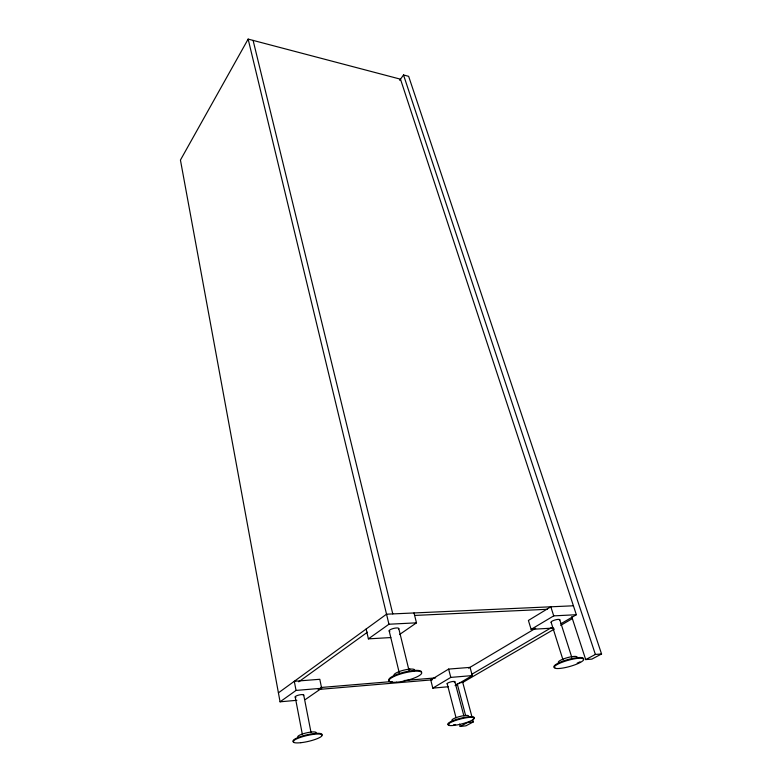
<?xml version="1.0" encoding="UTF-8"?>
<svg xmlns="http://www.w3.org/2000/svg" width="782" height="782" viewBox="0 0 782 782"><rect width="100%" height="100%" fill="white"/><g stroke="black" fill="none" stroke-linecap="round" stroke-linejoin="round"><path stroke-width="1.17" d="M560.792 623.811L576.344 614.72L400.492 79.187L248.148 39.1L180.437 160.066L280.064 701.816L296.886 700.301M399.68 80.302L403.522 74.964L408.654 76.333L601.563 653.967L591.876 659.109L585.708 659.597L571.72 616.675M278.412 692.852L386.523 614.193L573.411 605.786M298.724 681.826L367.423 632.218M280.064 701.816L296.046 690.428L321.646 688.268L319.818 679.284L294.296 681.298L296.046 690.428M366.142 629.021L368.4 638.865L388.947 624.232L416.493 622.834L413.991 612.951M305.293 699.548L321.646 688.268M399.543 634.534L416.493 622.834M455.104 685.628L472.289 675.589L470.06 667.388L448.614 669.089L430.745 679.959L432.817 688.131L448.184 686.752M553.715 615.874L550.831 606.803L528.407 620.449L531.125 629.363L553.715 615.874L576.344 614.72M432.817 688.131L450.794 677.398L472.289 675.589M468.633 668.16L535.719 628.229M471.693 674.338L551.506 627.565M554.389 629.06L462.758 682.442L459.298 682.745M560.704 625.385L572.297 618.63M459.533 724.112L460.148 726.478L467.48 722.568L473.315 721.913L472.68 719.557M585.708 659.597L595.385 654.446L601.563 653.967M473.315 721.913L465.955 725.813L460.148 726.478M318.157 689.489L432.368 679.822M320.806 687.505L392.144 681.533M404.226 680.516L435.662 677.886M368.4 638.865L390.834 637.555M531.125 629.363L553.539 628.054M414.587 615.444L547.332 609.286M409.328 669.128L409.924 669.109M403.522 74.964L595.385 654.446M578.211 657.594L578.445 658.317M559.756 619.706L571.779 657.281M551.134 622.296L562.991 659.871M462.582 681.816L472.045 717.192M457.167 683.615L465.603 715.481M454.889 681.836L463.902 715.97M448.614 669.089L450.794 677.398M447.157 683.644L456.062 717.827M413.913 670.467L414.108 671.269M398.791 628.63L408.996 670.35M253.104 40.4L392.779 613.909M248.148 39.1L388.947 624.232M389.172 630.83L399.201 672.628M303.719 694.993L311.05 732.587M295.205 696.967L302.399 734.621M303.308 695.609A4.369 1.036 -12.8 0 0 301.793 694.592A4.369 1.036 -12.8 0 0 296.212 695.98L295.606 696.342A4.369 1.036 -12.8 0 0 295.948 697.329M293.758 741.756A14.848 3.011 -13 0 1 306.818 734.826A14.848 3.011 -13 0 1 321.627 735.334M297.698 736.908A9.492 1.945 -13 0 1 307.707 732.607A9.492 1.945 -13 0 1 315.977 733.213M398.615 629.021A4.946 1.339 -13.9 0 0 396.386 627.975A4.946 1.339 -13.9 0 0 390.57 629.53L389.807 629.999A4.946 1.339 -13.9 0 0 389.827 631.367M389.299 680.633A16.823 3.93 -14 0 1 403.561 672.285A16.823 3.93 -14 0 1 421.508 672.285M393.923 675.013A10.753 2.542 -14 0 1 403.336 670.272A10.753 2.542 -14 0 1 414.568 669.666M559.453 620.37A4.506 1.095 -15.9 0 0 558.104 619.393A4.506 1.095 -15.9 0 0 552.796 620.8L551.994 621.221A4.506 1.095 -15.9 0 0 551.427 622.501M580.009 661.797A15.327 3.206 -15.7 0 1 577.184 663.136M554.917 667.554A15.327 3.206 -15.7 0 1 567.321 659.734A15.327 3.206 -15.7 0 1 583.255 659.382M558.925 662.813A9.795 2.072 -15.7 0 1 565.64 658.17A9.795 2.072 -15.7 0 1 577.155 656.997M454.274 682.432A3.988 0.87 -14.5 0 0 453.521 681.435A3.988 0.87 -14.5 0 0 448.409 682.706L447.763 683.048A3.988 0.87 -14.5 0 0 447.597 683.996M449.23 724.855A13.519 2.542 -14.4 0 1 460.315 718.335A13.519 2.542 -14.4 0 1 473.315 718.629M455.632 724.503A13.519 2.542 -14.4 0 1 453.648 724.777M452.064 720.418A8.641 1.642 -14.4 0 1 458.751 716.781A8.641 1.642 -14.4 0 1 468.535 715.726M300.855 742.695A14.858 3.001 -13 0 0 322.125 735.178A14.858 3.001 -13 0 0 299.956 737.563A14.858 3.001 -13 0 0 300.855 742.695M396.542 682.207A16.833 3.92 -14 0 0 421.713 673.077A16.833 3.92 -14 0 0 397.843 674.915A16.833 3.92 -14 0 0 396.542 682.207M559.374 668.473A15.327 3.196 -15.7 0 0 583.489 660.106A15.327 3.196 -15.7 0 0 563.959 661.601A15.327 3.196 -15.7 0 0 559.374 668.473M453.628 725.442A13.519 2.532 -14.4 0 0 474.234 718.433A13.519 2.532 -14.4 0 0 455.652 720.437A13.519 2.532 -14.4 0 0 453.628 725.442"/></g></svg>
